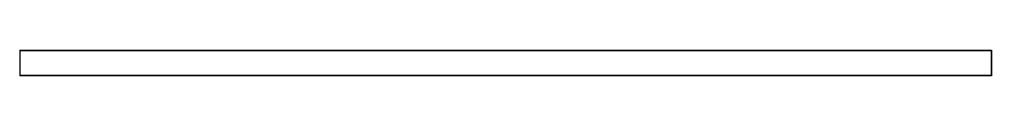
# Model space of a CAD drawing. Extents: x 0 to 383, y -10 to 0.
import ezdxf

# ---------------------------------------------------------------- set-up
doc = ezdxf.new("R2010")
doc.units = 0
doc.layers.get('0').update_dxf_attribs({"linetype": 'CONTINUOUS'})

msp = doc.modelspace()

# ---------------------------------------------------------------- linework, layer by layer
at = {"linetype": 'CONTINUOUS'}
for p, q in [((-0.16, 0), (383.25, 0)), ((0, 0.12), (0, -10.12)), ((383.17, 0), (0, 0)), ((0, 0), (0, -10)), ((383.17, 0.12), (383.17, -10.12)), ((383.17, -10), (383.17, 0)), ((383.25, -10), (-0.16, -10)), ((0, -10), (383.17, -10))]:
    msp.add_line(p, q, dxfattribs=at)

doc.saveas('drawing.dxf')
